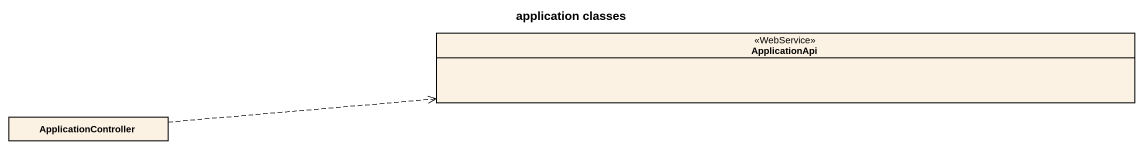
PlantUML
@startuml
title application classes
hide circle
hide empty members
class ApplicationApi <<WebService>>
class ApplicationController
ApplicationController .right.> ApplicationApi
@enduml
